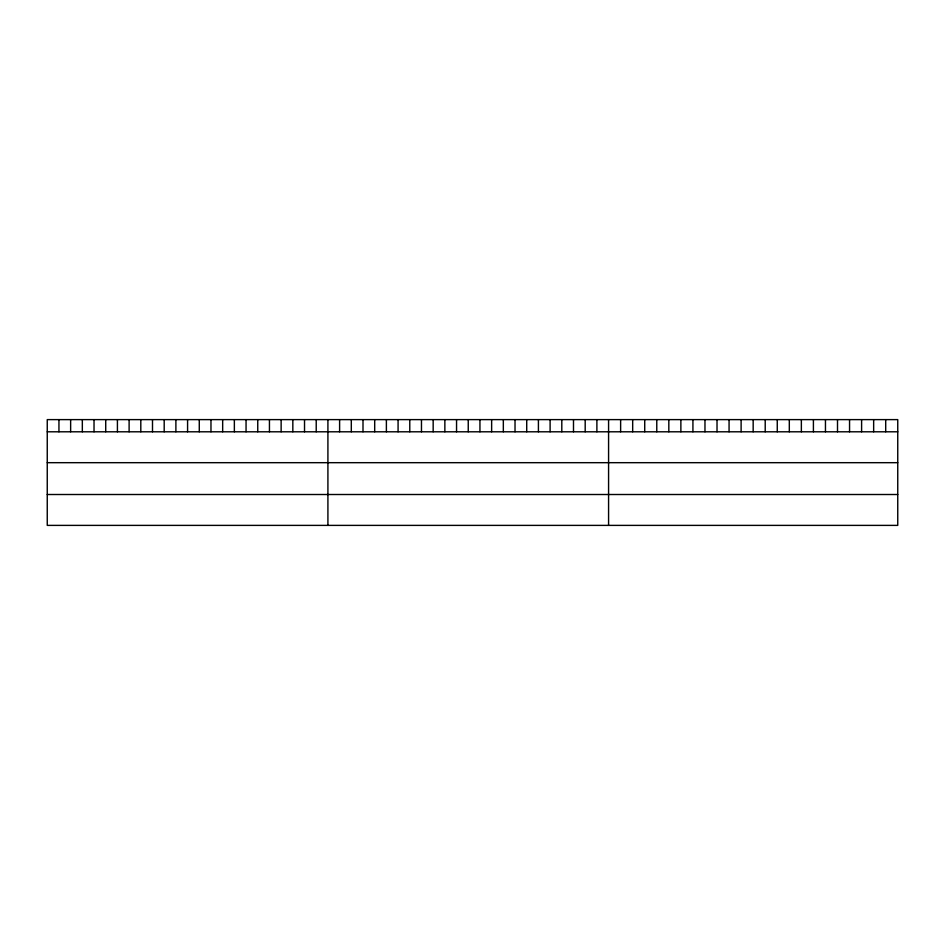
<?xml version="1.0" encoding="UTF-8"?>
<svg xmlns="http://www.w3.org/2000/svg" width="945" height="945" viewBox="0 0 945 945"><rect width="100%" height="100%" fill="white"/><g stroke="black" fill="none" stroke-linecap="round" stroke-linejoin="round"><path stroke-width="1.42" d="M897.75 431.794L897.75 525.385L47.25 525.385L47.25 419.615L897.75 419.615L897.75 431.794L47.25 431.794M47.25 462.684L897.75 462.684M47.25 494.507L897.75 494.507M885.701 419.615L885.701 431.794M873.652 419.615L873.652 431.794M861.604 419.615L861.604 431.794M849.555 419.615L849.555 431.794M837.506 419.615L837.506 431.794M825.457 419.615L825.457 431.794M813.409 419.615L813.409 431.794M801.36 419.615L801.36 431.794M789.311 419.615L789.311 431.794M777.262 419.615L777.262 431.794M765.214 419.615L765.214 431.794M753.165 419.615L753.165 431.794M741.116 419.615L741.116 431.794M729.067 419.615L729.067 431.794M717.019 419.615L717.019 431.794M704.97 419.615L704.97 431.794M692.921 419.615L692.921 431.794M680.872 419.615L680.872 431.794M668.824 419.615L668.824 431.794M656.775 419.615L656.775 431.794M644.726 419.615L644.726 431.794M632.678 419.615L632.678 431.794M620.629 419.615L620.629 431.794M608.58 419.615L608.58 525.385M596.886 419.615L596.886 431.794M585.191 419.615L585.191 431.794M573.497 419.615L573.497 431.794M561.803 419.615L561.803 431.794M550.108 419.615L550.108 431.794M538.414 419.615L538.414 431.794M526.719 419.615L526.719 431.794M515.025 419.615L515.025 431.794M503.331 419.615L503.331 431.794M491.636 419.615L491.636 431.794M479.942 419.615L479.942 431.794M468.247 419.615L468.247 431.794M456.553 419.615L456.553 431.794M444.859 419.615L444.859 431.794M433.164 419.615L433.164 431.794M421.47 419.615L421.47 431.794M409.776 419.615L409.776 431.794M398.081 419.615L398.081 431.794M386.387 419.615L386.387 431.794M374.692 419.615L374.692 431.794M362.998 419.615L362.998 431.794M351.304 419.615L351.304 431.794M339.609 419.615L339.609 431.794M327.915 419.615L327.915 525.385M316.221 419.615L316.221 431.794M304.526 419.615L304.526 431.794M292.832 419.615L292.832 431.794M281.137 419.615L281.137 431.794M269.443 419.615L269.443 431.794M257.749 419.615L257.749 431.794M246.054 419.615L246.054 431.794M234.36 419.615L234.36 431.794M222.666 419.615L222.666 431.794M210.971 419.615L210.971 431.794M199.277 419.615L199.277 431.794M187.583 419.615L187.583 431.794M175.888 419.615L175.888 431.794M164.194 419.615L164.194 431.794M152.499 419.615L152.499 431.794M140.805 419.615L140.805 431.794M129.111 419.615L129.111 431.794M117.416 419.615L117.416 431.794M105.722 419.615L105.722 431.794M94.027 419.615L94.027 431.794M82.333 419.615L82.333 431.794M70.639 419.615L70.639 431.794M58.944 419.615L58.944 431.794"/></g></svg>
